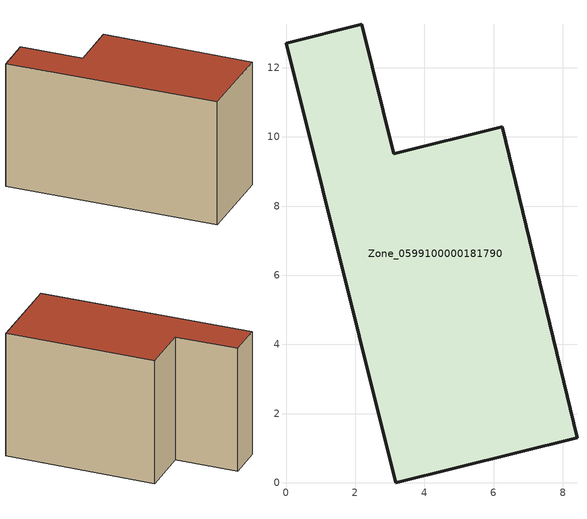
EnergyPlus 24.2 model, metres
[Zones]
Zone_0599100000181790
 floor ground (C_G): 3.17,0 0,12.71 2.19,13.26 3.12,9.52 6.25,10.3 8.41,1.31 z0
 wall outside (C_F): 3.17,0 8.41,1.31 6.25,10.3 3.12,9.52 2.19,13.26 0,12.71 3.17,0 z0:7.95
 roof outside (C_R): 0,12.71 3.17,0 8.41,1.31 6.25,10.3 3.12,9.52 2.19,13.26 z7.95
[BUILDING]
Pand.0599100000181790: North Axis=0; Terrain=City; Loads Convergence Tolerance Value=0.04; Temperature Convergence Tolerance Value=0.4; Solar Distribution=FullExterior; Maximum Number of Warmup Days=25; Minimum Number of Warmup Days=1
[Site:Location]
Rotterdam.The.Hague.AP_ZH_NLD Design_Conditions: Latitude=51.96; Longitude=4.45; Time Zone=1; Elevation=-4.5
[SITE:GROUNDTEMPERATURE:BUILDINGSURFACE]
18, 18, 18, 18, 18, 18, 18, 18, 18, 18, 18, 18
[MATERIAL] Thermal Absorptance=0.9; Solar Absorptance=0.7; Visible Absorptance=0.7
Name | Roughness | Thickness | Conductivity | Density | Specific Heat
G.TI.1975-1991 | MediumSmooth | 0.15 | 0.288461 | 540 | 1210
F.TI.1975-1991 | Rough | 0.3 | 0.230769 | 1920 | 840
R.TI.1975-1991 | MediumRough | 0.2 | 0.153846 | 1500 | 1000
[CONSTRUCTION]
C_G: G.TI.1975-1991
C_F: F.TI.1975-1991
C_R: R.TI.1975-1991
[ZONE]
Zone_0599100000181790: Type=1; Multiplier=1; Ceiling Height=Autocalculate; Volume=Autocalculate; Floor Area=autocalculate; Part of Total Floor Area=Yes
[ZONEINFILTRATION:DESIGNFLOWRATE]
Infil_Zone_0599100000181790: Zone or ZoneList or Space or SpaceList=Zone_0599100000181790; Schedule=AlwaysOn; Design Flow Rate Calculation Method=Flow/Area; Flow Rate per Floor Area=0.003; Constant Term Coefficient=1; Temperature Term Coefficient=0; Velocity Term Coefficient=0; Velocity Squared Term Coefficient=0
[HVACTEMPLATE:ZONE:IDEALLOADSAIRSYSTEM]
Zone_0599100000181790: Maximum Heating Supply Air Temperature=50; Minimum Cooling Supply Air Temperature=13; Maximum Heating Supply Air Humidity Ratio=0.0156; Minimum Cooling Supply Air Humidity Ratio=0.0077; Heating Limit=NoLimit; Cooling Limit=NoLimit; Dehumidification Control Type=ConstantSensibleHeatRatio; Cooling Sensible Heat Ratio=0.7; Dehumidification Setpoint=60; Humidification Control Type=None; Humidification Setpoint=30; Outdoor Air Method=None; Outdoor Air Flow Rate per Person=0.00944; Outdoor Air Flow Rate per Zone Floor Area=0; Outdoor Air Flow Rate per Zone=0; Demand Controlled Ventilation Type=None; Outdoor Air Economizer Type=NoEconomizer; Heat Recovery Type=None; Sensible Heat Recovery Effectiveness=0.7; Latent Heat Recovery Effectiveness=0.65
[ZONECONTROL:THERMOSTAT]
ThermostatControl_Zone_0599100000181790: Zone or ZoneList=Zone_0599100000181790; Control Type Schedule=DualSetpointControlType; Control 1=Thermostat_Zone_0599100000181790; Temperature Difference Between Cutout And Setpoint=0
[THERMOSTATSETPOINT:DUALSETPOINT]
Thermostat_Zone_0599100000181790: Heating Setpoint Temperature Schedule=HeatingSetpoint_Zone_0599100000181790; Cooling Setpoint Temperature Schedule=CoolingSetpoint_Zone_0599100000181790
[SCHEDULE:COMPACT]
HeatingSetpoint_Zone_0599100000181790: Through: 12/31, For: AllDays, Until: 24:00, 21
CoolingSetpoint_Zone_0599100000181790: Through: 12/31, For: AllDays, Until: 24:00, 24
DualSetpointControlType: Through: 12/31, For: AllDays, Until: 24:00, 4
AlwaysOn: Through: 12/31, For: AllDays, Until: 24:00, 1
